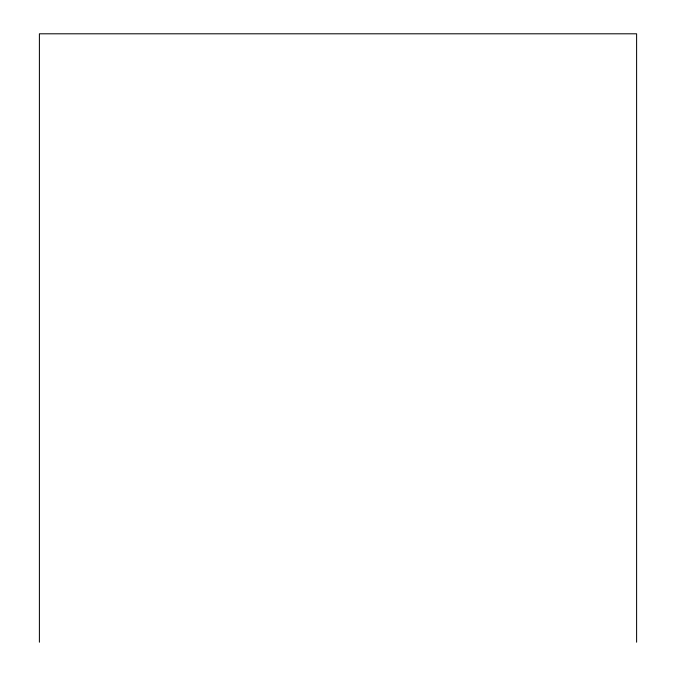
<?xml version="1.0" encoding="UTF-8"?>
<svg xmlns="http://www.w3.org/2000/svg" width="676" height="676" viewBox="0 0 676 676"><rect width="100%" height="100%" fill="white"/><g stroke="black" fill="none" stroke-linecap="round" stroke-linejoin="round"><path stroke-width="1.01" d="M636.606 642.2L636.606 33.8L39.394 33.8L39.394 642.2"/></g></svg>
